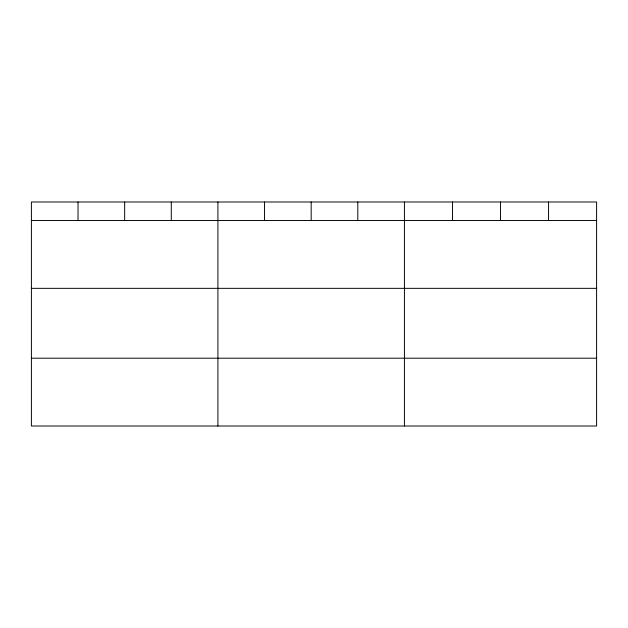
<?xml version="1.0" encoding="UTF-8"?>
<svg xmlns="http://www.w3.org/2000/svg" width="628" height="628" viewBox="0 0 628 628"><rect width="100%" height="100%" fill="white"/><g stroke="black" fill="none" stroke-linecap="round" stroke-linejoin="round"><path stroke-width="0.94" d="M596.6 288.338L596.6 201.988L31.4 201.988L31.4 426.012L596.6 426.012L596.6 288.338L31.4 288.338M31.4 220.522L596.6 220.522M31.4 358.203L596.6 358.203M548.558 201.988L548.558 220.522M500.516 201.988L500.516 220.522M452.474 201.988L452.474 220.522M404.432 201.988L404.432 426.012M357.803 201.988L357.803 220.522M311.174 201.988L311.174 220.522M264.545 201.988L264.545 220.522M217.916 201.988L217.916 426.012M171.287 201.988L171.287 220.522M124.658 201.988L124.658 220.522M78.029 201.988L78.029 220.522"/></g></svg>
